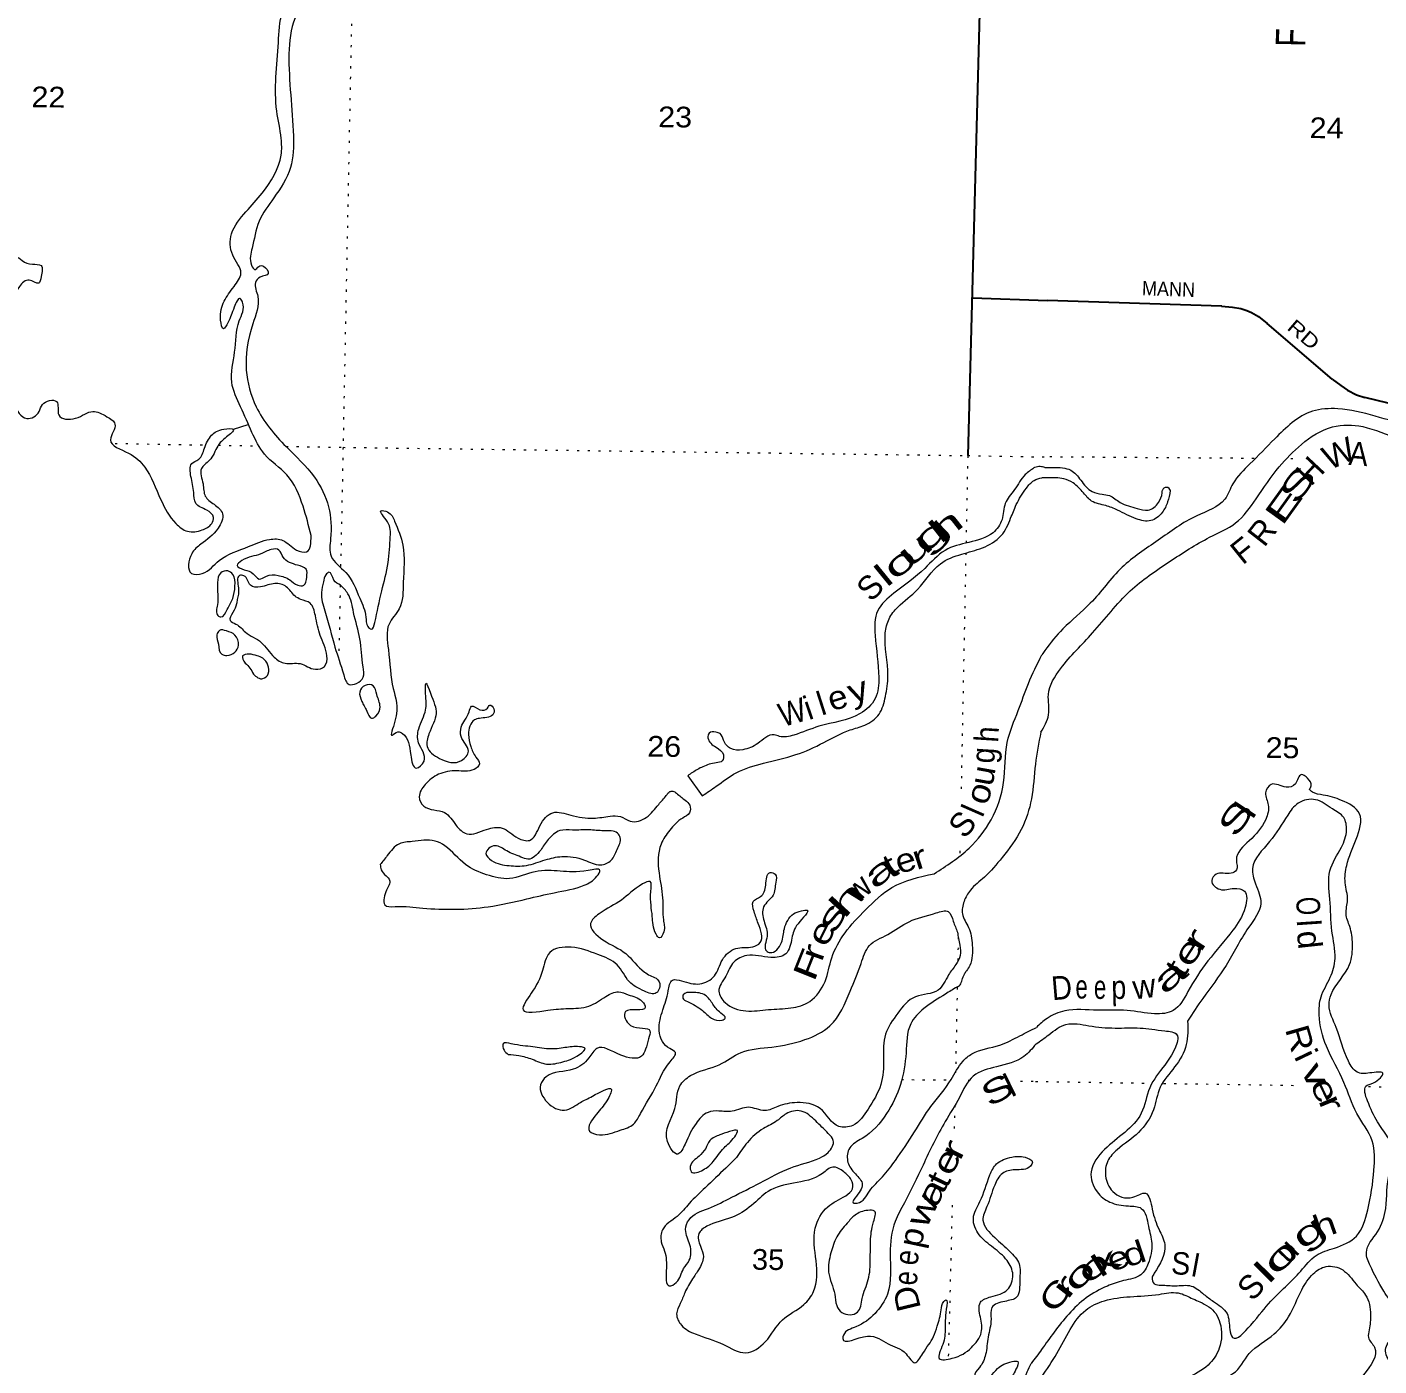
# Model space of a CAD drawing. Header units: feet. Extents: x -493433 to -244333, y 184684 to 373072.
# Drawn here: x -345872 to -334436, y 298491 to 309819 of the extents above; entities that cross this region are included whole.
import ezdxf

# ---------------------------------------------------------------- set-up
doc = ezdxf.new("R2010")
doc.units = ezdxf.units.FT
doc.header["$LTSCALE"] = 60
doc.linetypes.add('DOTTED', pattern=[1.5, 0.3, -1.2])
for name, color, linetype, lineweight in [('29', 7, 'Continuous', 25), ('30', 7, 'Continuous', 13), ('39', 7, 'Continuous', 13), ('41', 7, 'Continuous', 13), ('7', 7, 'DOTTED', 13)]:
    doc.layers.add(name, color=color, linetype=linetype, lineweight=lineweight)
doc.layers.add('42', color=7, linetype='Continuous')

msp = doc.modelspace()

# ---------------------------------------------------------------- linework, layer by layer
at = {"layer": '29'}
for p, q in [((-337874, 307526.95), (-337241.3, 307506.1)), ((-334830.99, 306839.89), (-335381.28, 307311.6)), ((-334002.61, 306549.29), (-334555.41, 306684.68))]:
    msp.add_line(p, q, dxfattribs=at)
for points in [[(-337767, 311688.95), (-337805.47, 310260.51), (-337915, 306192.95)], [(-335765.6, 307457.7), (-335768.91, 307457.49), (-337241.3, 307506.1)], [(-335768.91, 307457.49), (-335675.91, 307447.43), (-335605.54, 307436.76), (-335554.36, 307421.82), (-335515.97, 307404.75), (-335456.26, 307368.48), (-335381.28, 307311.6)], [(-334830.99, 306839.89), (-334759.97, 306784.95), (-334702.39, 306746.54), (-334627.75, 306708.14), (-334555.41, 306684.68)]]:
    msp.add_lwpolyline(points, dxfattribs=at)
at = {"layer": '39'}
for p, q in [((-344125, 306417.95), (-344000, 306454.95)), ((-340283, 303483.95), (-340160, 303314.95))]:
    msp.add_line(p, q, dxfattribs=at)
msp.add_arc((-336235.62, 305889.38), 35.17, 11.54134, 160.42619, dxfattribs=at)
for points in [[(-343469, 305515.95), (-343537, 305763.95), (-343675, 306029.95), (-343862, 306203.95), (-343969, 306388.95), (-344065, 306604.95), (-344140, 306813.95), (-344116, 307068.95), (-344077, 307332.95), (-344048, 307489.95), (-344068, 307520.95), (-344119, 307448.95), (-344174, 307315.95), (-344211, 307265.95), (-344234, 307338.95), (-344204, 307499.95), (-344121, 307622.95), (-344063, 307736.95), (-344132, 307887.95), (-344142, 308069.95), (-344020, 308255.95), (-343883, 308413.95), (-343722, 308735.95), (-343722, 308876.95), (-343759, 309107.95), (-343746, 309687.95), (-343710, 309942.95), (-343558, 310175.95), (-343360, 310356.95), (-343116, 310466.95), (-342857, 310538.95), (-342674, 310611.95), (-342478, 310806.95), (-342273, 310984.95), (-341944, 311162.95), (-341695, 311220.95), (-341501, 311205.95), (-341385, 311129.95), (-341248, 310957.95), (-341123, 310800.95), (-340982, 310758.95), (-340862, 310833.95), (-340791, 310974.95), (-340708, 311204.95), (-340729, 311388.95), (-340729, 311546.95), (-340738, 311608.95), (-340750, 311685.95)], [(-340657, 311684.95), (-340647, 311532.95), (-340641, 311357.95), (-340648, 311092.95), (-340764, 310859.95), (-340905, 310721.95), (-341058, 310666.95), (-341146, 310718.95), (-341327, 310926.95), (-341496, 311108.95), (-341643, 311148.95), (-341884, 311086.95), (-342171, 310950.95), (-342353, 310791.95), (-342586, 310569.95), (-342860, 310429.95), (-343232, 310237.95), (-343495, 310061.95), (-343604, 309896.95), (-343656, 309591.95), (-343619, 308897.95), (-343644, 308629.95), (-343785, 308372.95), (-343908, 308175.95), (-343968, 307947.95), (-343972, 307802.95), (-343944, 307765.95), (-343911, 307793.95), (-343871, 307794.95), (-343831, 307733.95), (-343900, 307702.95), (-343939, 307656.95), (-343920, 307540.95), (-343962, 307306.95), (-344017, 306915.95), (-343934, 306606.95), (-343680, 306268.95), (-343441, 306010.95), (-343321, 305758.95), (-343304, 305489.95), (-343300, 305341.95), (-343176, 305204.95), (-343058, 304986.95), (-343005, 304826.95), (-342988, 304745.95), (-342962, 304724.95), (-342929, 304781.95)], [(-331270.46, 311513.31), (-331213.4, 311380.18), (-331028.77, 311088.31), (-330933.98, 310850.44), (-330932.37, 310707.02), (-330859.24, 310618.96), (-330838.02, 310442.91), (-330944.36, 310117.52), (-330998.8, 309880.12), (-330920.27, 309412.73), (-330896.06, 309304.86), (-330872.84, 308862.19), (-331003, 308559.41), (-331217.63, 308270.16), (-331364.63, 308044.4), (-331417.78, 307746.29), (-331434.29, 307496.44), (-331446.09, 307282.37), (-331447.53, 307078.42), (-331662.74, 306754.85), (-331937.24, 306502.95), (-332240.23, 306354.52), (-332567.15, 306341.79), (-332840.22, 306412.99), (-333091.48, 306461.62), (-333357.84, 306451.92), (-333673.59, 306384.49), (-333899.39, 306388.25), (-334162.68, 306441.12), (-334469.78, 306527.02), (-334785.35, 306588.83), (-334999.47, 306568.17), (-335318.02, 306335.18), (-335527.32, 306122.58), (-335671.31, 305955.34), (-335740.07, 305825.22), (-335978.41, 305683.79), (-336304.58, 305477.18), (-336608.94, 305247.99), (-336878.28, 304943.49), (-337109.82, 304727.22), (-337262.16, 304543.97), (-337286.69, 304508.86)], [(-337296.47, 303853.15), (-337231.03, 304000.19), (-337232.15, 304171.87), (-337129.64, 304390.29), (-336858.32, 304692.73), (-336539.71, 305048.92), (-336210.88, 305293.85), (-335868.55, 305502.21), (-335648.69, 305623.76), (-335475.85, 305826.87), (-335279.68, 306098.25), (-335092.96, 306286.99), (-334828.27, 306436.06), (-334574.14, 306437.88), (-334269.33, 306335.86), (-333959.81, 306274.15), (-333705.54, 306284.04), (-333143.86, 306345.36), (-332866.77, 306274.09), (-332622.2, 306187.21), (-332319.61, 306192.26), (-332097.06, 306234.99), (-332085.75, 306188.36), (-332170.59, 306060.52), (-332220.93, 305946.25), (-332262.45, 305876.25), (-332380.03, 305839.85), (-332425.68, 305763.86), (-332523.96, 305676.64), (-332608.57, 305562.94), (-332595.14, 305522.33), (-332503.11, 305478.38), (-332429, 305568.02), (-332357.54, 305619.34), (-332325.87, 305703.63), (-332235.52, 305799.06), (-332133.21, 305886.22), (-332095.79, 305952.24), (-332111.72, 305964.62), (-332076.35, 306028.66), (-332034.52, 306116.82), (-331936.21, 306206.06), (-331799.15, 306320.9), (-331557.12, 306561.23), (-331325.23, 306916.84), (-331235.91, 307309.16), (-331257.4, 307588.22), (-331261.48, 307810.13), (-331199.58, 308025.49), (-330981.91, 308256.13), (-330814.2, 308513.85), (-330669.31, 308852.74), (-330689.54, 309087.34), (-330730.95, 309408.33), (-330751.23, 309613.45), (-330797.94, 309832.34), (-330805.47, 309902.98), (-330788.17, 309933.15), (-330724.16, 310020.95), (-330605.79, 310222.94), (-330545.41, 310335.03), (-330466.37, 310238.79), (-330407.74, 310009.61), (-330273.44, 309603.46), (-330063.83, 309119.31), (-329846.74, 308719.86), (-329769.82, 308617.6), (-329764.28, 308229.76), (-329822.17, 307669.29), (-329922.6, 307335.72), (-329992.14, 307040.01), (-329998.46, 306666.5), (-330018.45, 306200.32), (-330090.07, 305781.45), (-330307.81, 305189.31), (-330506.41, 304893.74), (-330727.02, 304727.77), (-331097.34, 304653.17), (-331560.87, 304671), (-331883.99, 304644.08), (-332206.26, 304429.33), (-332430.09, 304073.58), (-332542.82, 303728.1), (-332556.11, 303538.49), (-332594.14, 303316.97), (-332573.91, 303082.37), (-332527.54, 302843.29), (-332429.98, 302649.8), (-332356.72, 302450.67), (-332367.86, 302388.25), (-332453.25, 302347.26), (-332602.2, 302244.73), (-332707.96, 302072.81), (-332803.23, 301686.65), (-332795.06, 301454.27), (-332761.78, 301275.99), (-332755.49, 301051.72)], [(-347131, 307907.95), (-347296, 307824.95), (-347510, 307683.95), (-347711, 307574.95), (-347890, 307475.95), (-347974, 307385.95), (-347935, 307243.95), (-347797, 307179.95), (-347693, 307202.95), (-347658, 307278.95), (-347620, 307284.95), (-347573, 307303.95), (-347543, 307281.95), (-347503, 307260.95), (-347520, 307206.95), (-347472, 307138.95), (-347402, 307105.95), (-347247, 306907.95), (-347111, 306780.95), (-347007, 306714.95), (-346911, 306630.95), (-346769, 306630.95), (-346657, 306744.95), (-346367, 307032.95), (-346234, 307172.95), (-346212, 307279.95), (-346102, 307506.95), (-346011, 307665.95), (-345984, 307749.95), (-345997, 307824.95), (-345968, 307872.95), (-345914, 307843.95), (-345826, 307812.95), (-345753, 307799.95), (-345752, 307706.95), (-345773, 307650.95), (-345854, 307677.95), (-345935, 307623.95), (-346016, 307471.95), (-346072, 307310.95), (-346109, 307130.95), (-346216, 306992.95), (-346318, 306862.95), (-346356, 306777.95), (-346314, 306712.95), (-346270, 306709.95), (-346232, 306648.95), (-346109, 306657.95), (-345994, 306617.95), (-345874, 306506.95), (-345769, 306564.95), (-345742, 306624.95), (-345622, 306649.95), (-345603, 306536.95), (-345462, 306508.95), (-345316, 306566.95), (-345196, 306521.95), (-345128, 306459.95), (-345166, 306326.95), (-345014, 306213.95), (-344876, 306094.95), (-344740, 305819.95), (-344613, 305618.95), (-344515, 305552.95), (-344390, 305563.95), (-344310, 305618.95), (-344295, 305669.95), (-344351, 305730.95), (-344443, 305788.95), (-344462, 305881.95), (-344485, 306015.95), (-344479, 306124.95), (-344420, 306161.95), (-344371, 306254.95), (-344311, 306364.95), (-344207, 306416.95), (-344126, 306413.95), (-344184, 306351.95), (-344259, 306273.95), (-344330, 306150.95), (-344397, 306082.95), (-344383, 305953.95), (-344364, 305849.95), (-344290, 305780.95), (-344218, 305700.95), (-344256, 305577.95), (-344401, 305443.95), (-344479, 305361.95), (-344481, 305196.95), (-344390, 305195.95), (-344247, 305304.95), (-343998, 305422.95), (-343821, 305483.95), (-343708, 305475.95), (-343592, 305393.95), (-343507, 305378.95), (-343469, 305515.95)], [(-337354.63, 306088.89), (-337428, 306031.95), (-337520, 305904.95), (-337597, 305788.95), (-337625, 305651.95), (-337701, 305540.95), (-337906, 305458.95), (-338107, 305390.95), (-338278, 305238.95), (-338539, 305027.95), (-338676, 304881.95), (-338699, 304671.95), (-338667, 304315.95), (-338698, 304137.95), (-338825, 304009.95), (-339173, 303902.95), (-339386, 303828.95), (-339508, 303817.95), (-339552, 303830.95), (-339690, 303757.95), (-339818, 303704.95), (-339919, 303713.95), (-339981, 303785.95), (-340010, 303840.95), (-340045, 303852.95), (-340103, 303845.95), (-340112, 303804.95), (-340044, 303725.95), (-339982, 303663.95), (-339991, 303609.95), (-340042, 303593.95), (-340155, 303560.95), (-340243, 303511.95), (-340283, 303483.95)], [(-337262.91, 306091.98), (-337281.88, 306097), (-337302.85, 306099.8), (-337346, 306092.95), (-337354.63, 306088.89)], [(-337262.91, 306091.98), (-337189.84, 306092.87), (-337112.9, 306089.02), (-337043.65, 306069.79), (-336959.01, 305985.15), (-336862.83, 305888.97), (-336778.2, 305865.89), (-336716.64, 305854.35), (-336624.31, 305796.64), (-336481.97, 305746.63), (-336389.63, 305731.24), (-336301.15, 305796.64), (-336270.37, 305877.43), (-336268.79, 305901.17)], [(-340160, 303314.95), (-340042, 303395.95), (-339873, 303508.95), (-339642, 303589.95), (-339368, 303662.95), (-339133, 303764.95), (-338909, 303871.95), (-338786, 303912.95), (-338665, 304005.95), (-338611, 304154.95), (-338590, 304328.95), (-338612, 304692.95), (-338580, 304811.95), (-338506, 304911.95), (-338339, 305059.95), (-338146, 305277.95), (-337966, 305358.95), (-337791, 305412.95), (-337632, 305515.95), (-337552, 305662.95), (-337504, 305777.95), (-337419, 305917.95), (-337354, 305981.95), (-337289, 306005.95), (-337274.76, 306006.76), (-337264.27, 306006.29)], [(-336201.18, 305896.41), (-336224.21, 305800.49), (-336270.37, 305712), (-336366.55, 305642.75), (-336489.66, 305658.14), (-336647.39, 305731.24), (-336747.42, 305769.71), (-336866.68, 305808.18), (-336935.93, 305877.43), (-337024.41, 305962.07), (-337101.36, 305996.69), (-337170.61, 306004.39), (-337264.27, 306006.29)], [(-342929, 304781.95), (-342871, 305047.95), (-342818, 305287.95), (-342799, 305505.95), (-342823, 305633.95), (-342877, 305726.95), (-342822, 305715.95), (-342763, 305638.95), (-342693, 305433.95), (-342689, 305119.95), (-342724, 304897.95), (-342810, 304767.95), (-342815, 304551.95), (-342775, 304223.95), (-342760, 303944.95), (-342784, 303827.95), (-342735, 303856.95), (-342697, 303842.95), (-342626, 303659.95), (-342579, 303549.95), (-342514, 303607.95), (-342560, 303763.95), (-342559, 303880.95), (-342500, 304039.95), (-342500, 304179.95), (-342497, 304266.95), (-342460, 304183.95), (-342412, 304010.95), (-342472, 303837.95), (-342488, 303732.95), (-342382, 303630.95), (-342196, 303613.95), (-342139, 303691.95), (-342200, 303815.95), (-342199, 303894.95), (-342133, 304023.95), (-342112, 304071.95), (-342042, 304042.95), (-341977, 304055.95), (-341958, 304081.95), (-341922, 304049.95), (-341933, 304000.95), (-342045, 303969.95), (-342087, 303956.95), (-342137, 303833.95), (-342118, 303732.95), (-342075, 303642.95), (-342045, 303583.95), (-342090, 303537.95), (-342238, 303525.95), (-342390, 303496.95), (-342504, 303409.95), (-342554, 303306.95), (-342516, 303227.95), (-342341, 303172.95), (-342242, 303064.95), (-342152, 302992.95), (-341984, 303030.95), (-341854, 303041.95), (-341718, 302956.95), (-341623, 302937.95), (-341533, 303061.95), (-341424, 303171.95), (-341273, 303151.95), (-341080, 303125.95), (-340940, 303141.95), (-340853, 303138.95), (-340769, 303099.95), (-340635, 303131.95), (-340529, 303241.95), (-340465, 303317.95), (-340435, 303349.95), (-340410, 303353.95), (-340378, 303335.95), (-340306, 303277.95), (-340266, 303234.95), (-340269, 303171.95), (-340326, 303126.95), (-340435, 303024.95), (-340509, 302905.95), (-340526, 302661.95), (-340496, 302450.95), (-340489, 302264.95), (-340486, 302163.95), (-340523, 302111.95), (-340551, 302144.95), (-340583, 302294.95), (-340595, 302504.95), (-340602, 302589.95), (-340665, 302568.95), (-340844, 302432.95), (-341033, 302315.95), (-341105, 302235.95), (-341000, 302095.95), (-340807, 301979.95), (-340650, 301823.95), (-340551, 301770.95)], [(-343652, 305287.95), (-343583, 305264.95), (-343511, 305232.95), (-343506, 305164.95), (-343531, 305095.95), (-343582, 305096.95), (-343650, 305141.95), (-343748, 305179.95), (-343847, 305172.95), (-343908, 305148.95), (-343960, 305193.95), (-344036, 305227.95), (-344094, 305262.95), (-344056, 305304.95), (-343895, 305360.95), (-343806, 305398.95), (-343741, 305393.95), (-343706, 305332.95), (-343652, 305287.95)], [(-344259, 305017.95), (-344260, 305118.95), (-344233, 305201.95), (-344174, 305216.95), (-344132, 305187.95), (-344113, 305088.95), (-344132, 304983.95), (-344178, 304891.95), (-344233, 304827.95), (-344257, 304839.95), (-344262, 304930.95), (-344259, 305017.95)], [(-343220, 305096.95), (-343158, 305024.95), (-343110, 304866.95), (-343056, 304641.95), (-343029, 304406.95), (-343028, 304317.95), (-343085, 304265.95), (-343148, 304256.95), (-343193, 304337.95), (-343267, 304572.95), (-343352, 304879.95), (-343382, 305033.95), (-343365, 305124.95), (-343344, 305184.95), (-343318, 305206.95), (-343276, 305139.95), (-343220, 305096.95)], [(-344094, 304975.95), (-344083, 305072.95), (-344075, 305177.95), (-344037, 305176.95), (-343983, 305095.95), (-343897, 305081.95), (-343775, 305110.95), (-343679, 305083.95), (-343605, 305003.95), (-343557, 304976.95), (-343478, 304943.95), (-343433, 304839.95), (-343391, 304671.95), (-343335, 304498.95), (-343356, 304408.95), (-343433, 304384.95), (-343562, 304432.95), (-343689, 304436.95), (-343781, 304486.95), (-343891, 304612.95), (-344025, 304699.95), (-344105, 304767.95), (-344153, 304797.95), (-344132, 304864.95), (-344099, 304938.95), (-344094, 304975.95)], [(-330114.98, 305024.53), (-330214.18, 304763.65), (-330463.49, 304569.89), (-330831.14, 304414.46), (-331472.09, 304435.25), (-331762.86, 304413.85), (-331931.77, 304323.77), (-332099.24, 304080.18), (-332271.15, 303812.43), (-332306.11, 303653.47), (-332325.86, 303439.73), (-332339.94, 303203.67), (-332073.06, 302647.89), (-331861.85, 302258.63), (-331791.96, 301859.62), (-331939.34, 301492.5), (-332072.99, 301222.09), (-332124.48, 300920.02), (-332177.86, 300626.06), (-332224.13, 300394.58), (-332236.09, 300164.55), (-332245.04, 299754.73), (-332341.02, 299445.33), (-332488.81, 299173.13), (-332533.96, 299127.44), (-332919.48, 298869.31), (-333190.76, 298688.04), (-333442.57, 298585.2), (-333746.11, 298523.62), (-334001.2, 298346.12), (-334412.01, 298023.79), (-334529.05, 297900.53), (-334635.83, 297668.04), (-334710.6, 297301.73), (-334665.18, 297006.12), (-334564.82, 296739.89), (-334511.1, 296458.28), (-334479.19, 296080.09), (-334430.66, 295729.9), (-334403.22, 295563.84), (-334388.19, 295498.96), (-334349.47, 295522.55), (-334250.65, 295642.07), (-334079.56, 295839.7), (-333964.36, 295994.76), (-333812.88, 296127.54), (-333616.67, 296281.79), (-333251.82, 296748.28), (-332958.05, 296947.35), (-332476.78, 297381.6), (-332241.82, 297680.61), (-332046.94, 297875.28), (-331884.73, 298046.25), (-331762.19, 298256.26), (-331510.38, 298478.25), (-331262.64, 298817.43), (-331102.07, 299129.8), (-331028.43, 299429.49), (-331019.48, 299720.15), (-330992.25, 300137.74), (-330882.35, 300553.95), (-330748.13, 300977.84), (-330661.37, 301337.89), (-330541.05, 301774.12), (-330405.33, 302167.69), (-330337.63, 302473.53), (-330272.98, 302599.68), (-330097.07, 302746.19), (-329993.94, 302881.8), (-329916.2, 303185.45), (-329783.31, 303649.75), (-329723.23, 304101.13), (-329765.61, 304457.27), (-329927.68, 304770.99), (-330022.24, 304903.83), (-330101.27, 305000.07), (-330121.13, 305018.58)], [(-329517.94, 304788.34), (-329513.08, 304628.85), (-329533.28, 304514.4), (-329586.07, 304341.18), (-329610.61, 304202.24), (-329724.36, 303438.74), (-329816.28, 303131.28), (-329866.82, 302885.74), (-329825.27, 302600.29), (-329826.98, 302380.19), (-329931.2, 302179.97), (-330144.63, 301842.23), (-330309.37, 301521.85), (-330391.62, 301190), (-330536.3, 300863.23), (-330612.37, 300658.51), (-330667.83, 300479.69), (-330738.94, 300329.41), (-330770, 300162.31), (-330755.58, 299822.79), (-330778.3, 299433.39), (-330858.26, 299117.66), (-331274.36, 298482.39), (-331544.32, 298141.55), (-331695.28, 297919.9), (-331940.46, 297612.98), (-332026.75, 297519.5), (-332128.3, 297476.76), (-332399.66, 297172.3), (-332965.06, 296652.61), (-333135.37, 296598.91), (-333248.4, 296473.56), (-333402.72, 296173.21), (-333453.05, 295820.62), (-333498.78, 295621.45), (-333600.23, 295465.62), (-333901.24, 295195.99), (-334315.3, 294681.85), (-334651.89, 294216.91), (-334886.27, 293833.07), (-335272.06, 293439.64), (-335546.22, 293088.77), (-335809.2, 292683.19), (-336138.2, 292189.85), (-336455.41, 291797.3), (-336687.26, 291562.86), (-336879.24, 291301.5), (-337071.18, 291042.16), (-337212.44, 290917.29), (-337319.7, 290775.69), (-337385.21, 290599.06), (-337420.34, 290430.01), (-337454.92, 290293.26), (-337503.71, 290193.77)], [(-344252, 304598.95), (-344265, 304675.95), (-344245, 304712.95), (-344184, 304709.95), (-344114, 304674.95), (-344083, 304588.95), (-344114, 304528.95), (-344181, 304501.95), (-344223, 304511.95), (-344252, 304598.95)], [(-344026, 304436.95), (-344048, 304497.95), (-343993, 304512.95), (-343926, 304499.95), (-343876, 304477.95), (-343834, 304420.95), (-343831, 304347.95), (-343876, 304305.95), (-343955, 304344.95), (-343986, 304395.95), (-344026, 304436.95)], [(-338199, 302655.95), (-337902, 302872.95), (-337717, 303112.95), (-337612, 303427.95), (-337580, 303766.95), (-337487, 304036.95), (-337402, 304263.95), (-337286.69, 304508.86)], [(-343040, 304113.95), (-343058, 304192.95), (-343011, 304248.95), (-342944, 304245.95), (-342913, 304170.95), (-342886, 304068.95), (-342921, 303988.95), (-342957, 303970.95), (-342997, 304031.95), (-343021, 304074.95), (-343040, 304113.95)], [(-337296.47, 303853.16), (-337342, 303581.95), (-337376, 303288.95), (-337462, 303030.95), (-337624, 302792.95), (-337774, 302626.95), (-337892, 302516.95), (-337946, 302420.95), (-337959, 302315.95), (-337908, 302201.95), (-337876, 302051.95), (-337898, 301879.95), (-337924.89, 301834.7)], [(-335025.4, 303367.63), (-335010.74, 303399.7), (-335039.92, 303462.79), (-335093.85, 303493.98), (-335143.56, 303416.05), (-335220.69, 303387.04), (-335347.33, 303411.37), (-335394.93, 303339.46), (-335372.44, 303238.11), (-335394.69, 303115.29), (-335534.89, 302933.85), (-335642.53, 302770.04), (-335641.92, 302687.23), (-335686.75, 302659.7), (-335813.94, 302651.73), (-335851.15, 302597.82), (-335783.83, 302524), (-335662.69, 302532.07), (-335574.36, 302508.38), (-335568.62, 302370.96), (-335672.74, 302176.8), (-335882.82, 301917.77), (-336052.59, 301658.06), (-336176.29, 301498.56), (-336334.06, 301470.9), (-336565.5, 301498.99), (-336817.55, 301501.18), (-337093.92, 301495.69), (-337244.24, 301431.55), (-337334.12, 301354.57)], [(-336054.77, 301409.69), (-335926.49, 301601.43), (-335730.21, 301878.87), (-335539.23, 302200.83), (-335434.94, 302405.08), (-335480.56, 302569.42), (-335506.57, 302701.13), (-335361.58, 302926.92), (-335208.56, 303150.55), (-335120.12, 303252.08), (-334972.4, 303281.92), (-334830.52, 303204.83), (-334734.98, 303130.54), (-334710.51, 303027.13), (-334753.33, 302880.42), (-334851.5, 302680.1), (-334851.5, 302441.8), (-334833.93, 302168.87), (-334807.59, 301938.2), (-334848.59, 301779.34), (-334926.03, 301613.01), (-334942.7, 301461.82), (-334880.64, 301196.23), (-334732.58, 300888.8), (-334624.05, 300628.49), (-334494.88, 300396.11), (-334478.92, 300147.44), (-334531, 299811.05), (-334627.5, 299590.51), (-334812.74, 299488.58), (-334967.06, 299426.53), (-335098.38, 299293.41), (-335350.74, 299039.12), (-335521.56, 298835.98), (-335674.54, 298733.51), (-335697.64, 298798.52), (-335721.56, 298934.23), (-335836.79, 299037.13), (-335916.44, 299097.03), (-336024.15, 299167.49), (-336159.23, 299169.74), (-336278.37, 299175.48), (-336337.02, 299186.04), (-336353.44, 299242.34), (-336336.89, 299277.72), (-336248.11, 299518.59), (-336296.4, 299644.6), (-336353.97, 299817.22), (-336412.17, 299953.5), (-336517.62, 299918.91), (-336688.2, 299968.21), (-336748.52, 300098.46), (-336730.24, 300225.39), (-336649.97, 300320.99), (-336470.02, 300467.43), (-336343.88, 300658.76), (-336286.51, 300848.79), (-336164.6, 301020.9), (-336066.22, 301209.95), (-336054.77, 301409.69)], [(-332755.49, 301051.72), (-332749.07, 300835.52), (-332745.14, 300591.09), (-332713.02, 300463.32), (-332582.69, 300418.74), (-332506.01, 300421.5), (-332559.42, 300482.98), (-332622.43, 300572.89), (-332634.42, 300698.3), (-332626.6, 300922.34), (-332615.15, 301122.08), (-332678.33, 301321.05), (-332701.91, 301476.95), (-332704.61, 301674.91), (-332676.05, 301813.78), (-332633.2, 301962.51), (-332604.83, 302089.27), (-332526.27, 302203.07), (-332399.77, 302289.82), (-332289.81, 302352.61), (-332250.48, 302412.54), (-332186.82, 302360.99), (-332116.87, 302204.32), (-332063.97, 301993.4), (-332082.83, 301713), (-332180.25, 301437.95), (-332282.77, 301219.53), (-332355.48, 300974.36), (-332394.98, 300785.18), (-332426.56, 300587.79), (-332470.6, 300368.4), (-332437.01, 300089.14), (-332436.23, 299778.12), (-332537.24, 299529.38), (-332738.23, 299330.78), (-333020.56, 299093.15), (-333291.57, 298928.03), (-333618.42, 298800.19), (-333969.83, 298650.55), (-334221.4, 298561.84), (-334340.83, 298535.56), (-334376.27, 298586.64), (-334350.2, 298697.28), (-334313.26, 298735.04), (-334284.9, 298861.8), (-334205.86, 298884.71), (-334093.47, 298971.7), (-333987.5, 299155.73), (-333798.67, 299350.49), (-333565.38, 299550.57), (-333252.72, 299793.76), (-333050.18, 299964.06), (-332890.6, 300098.73), (-332740.18, 300288.08), (-332690.05, 300390.24), (-332746.16, 300411.37), (-332818.02, 300335.82), (-332917.36, 300186.02), (-333187.42, 299958.27), (-333549.29, 299667.44), (-333933.34, 299376.97), (-334141.44, 299115.88), (-334288.38, 299013.32), (-334395.41, 299124.16), (-334510.74, 299340.16), (-334543.13, 299451.77), (-334449.43, 299625.91), (-334379.52, 299824.68), (-334348.22, 300125.07), (-334308.78, 300191.05), (-334201.35, 300223.59), (-334252.54, 300297.15), (-334363.22, 300430.27), (-334447.79, 300556.89), (-334533.53, 300734.02), (-334547.58, 300857.44), (-334482.55, 300886.65), (-334404.53, 300968.15), (-334513.4, 300969.97), (-334622.17, 300977.84), (-334695.23, 301069.94), (-334797.3, 301354.38), (-334858.6, 301545.24), (-334840.97, 301633.8), (-334685.43, 301887.69), (-334660.31, 302060.95), (-334684.02, 302208.78), (-334714.47, 302316.32), (-334702.41, 302433.25), (-334722.13, 302578.99), (-334709.55, 302726.2), (-334629.15, 302949.03), (-334601.33, 303162.64), (-334752.68, 303276.24), (-334907.2, 303321.23), (-334999.53, 303347), (-335025.4, 303367.63)], [(-342884, 302732.95), (-342825, 302808.95), (-342722, 302908.95), (-342613, 302927.95), (-342421, 302931.95), (-342339, 302891.95), (-342163, 302733.95), (-341984, 302646.95), (-341791, 302614.95), (-341574, 302672.95), (-341362, 302677.95), (-341126, 302682.95), (-341027, 302683.95), (-341052, 302633.95), (-341158, 302557.95), (-341413, 302494.95), (-341644, 302442.95), (-341972, 302375.95), (-342245, 302354.95), (-342525, 302364.95), (-342759, 302377.95), (-342846, 302392.95), (-342851, 302450.95), (-342830, 302517.95), (-342805, 302600.95), (-342835, 302636.95), (-342875, 302689.95), (-342884, 302732.95)], [(-341527, 302853.95), (-341464, 302943.95), (-341364, 303019.95), (-341259, 303024.95), (-341119, 303026.95), (-340992, 303018.95), (-340877, 302997.95), (-340854, 302960.95), (-340879, 302861.95), (-340931, 302769.95), (-341022, 302730.95), (-341157, 302770.95), (-341348, 302800.95), (-341488, 302772.95), (-341648, 302725.95), (-341794, 302723.95), (-341943, 302767.95), (-341990, 302826.95), (-341965, 302870.95), (-341913, 302892.95), (-341814, 302848.95), (-341694, 302796.95), (-341635, 302778.95), (-341527, 302853.95)], [(-340551, 301770.95), (-340524, 301739.95), (-340549, 301646.95), (-340650, 301662.95), (-340778, 301742.95), (-340879, 301883.95), (-341044, 301972.95), (-341269, 302033.95), (-341451, 301987.95), (-341512, 301836.95), (-341607, 301643.95), (-341676, 301504.95), (-341468, 301500.95), (-341294, 301514.95), (-341120, 301534.95), (-340975, 301617.95), (-340868, 301656.95), (-340787, 301631.95), (-340669, 301575.95), (-340643, 301524.95), (-340809, 301488.95), (-340766, 301372.95), (-340603, 301325.95), (-340616, 301257.95), (-340675, 301110.95), (-340850, 301120.95), (-341052, 301177.95), (-341119, 301097.95), (-341252, 301000.95), (-341481, 300936.95), (-341528, 300868.95), (-341471, 300721.95), (-341325, 300655.95), (-341191, 300720.95), (-341089, 300773.95), (-340929, 300830.95), (-340968, 300733.95), (-341055, 300621.95), (-341115, 300478.95), (-341029, 300447.95), (-340854, 300485.95), (-340741, 300537.95), (-340683, 300625.95), (-340549, 300860.95), (-340433, 301063.95), (-340388, 301143.95), (-340434, 301176.95), (-340498, 301235.95), (-340525, 301329.95), (-340494, 301502.95), (-340448, 301663.95), (-340412, 301754.95), (-340336, 301749.95), (-340180, 301723.95), (-340058, 301790.95), (-339990, 301927.95), (-339876, 302022.95), (-339734, 302037.95), (-339671, 302072.95), (-339687, 302234.95), (-339722, 302336.95), (-339729, 302419.95), (-339668, 302461.95), (-339623, 302559.95), (-339585, 302664.95), (-339543, 302651.95), (-339539, 302582.95), (-339561, 302473.95), (-339641, 302375.95), (-339638, 302254.95), (-339612, 302126.95), (-339617, 302001.95), (-339587, 301987.95), (-339491, 302072.95), (-339466, 302189.95), (-339389, 302314.95), (-339320, 302341.95), (-339274, 302347.95), (-339350, 302232.95), (-339402, 302110.95), (-339454, 301977.95), (-339580, 301946.95), (-339784, 301963.95), (-339893, 301907.95), (-339961, 301789.95), (-340020, 301660.95), (-339966, 301564.95), (-339791, 301494.95), (-339601, 301505.95), (-339411, 301519.95), (-339251, 301574.95), (-339122, 301744.95), (-339065, 301942.95), (-338953, 302155.95), (-338779, 302349.95), (-338556, 302538.95), (-338199, 302655.95)], [(-338002, 302161.95), (-338037, 302253.95), (-338080, 302334.95), (-338181, 302323.95), (-338411, 302249.95), (-338592, 302140.95), (-338746, 302047.95), (-338817, 301896.95), (-338909, 301661.95), (-339080, 301368.95), (-339292, 301251.95), (-339571, 301188.95), (-339832, 301142.95), (-340017, 301039.95), (-340259, 300947.95), (-340349, 300859.95), (-340392, 300668.95), (-340454, 300388.95), (-340366, 300283.95), (-340306, 300368.95), (-340213, 300542.95), (-340111, 300636.95), (-340020, 300647.95), (-339907, 300646.95), (-339769, 300679.95), (-339632, 300651.95), (-339521, 300686.95), (-339359, 300718.95), (-339164, 300669.95), (-339004, 300516.95), (-338887, 300526.95), (-338758, 300664.95), (-338650, 300871.95), (-338627, 301089.95), (-338610, 301297.95), (-338507, 301474.95), (-338356, 301614.95), (-338165, 301670.95), (-338077, 301798.95), (-338015, 301887.95), (-337978, 301963.95), (-337983, 302050.95), (-338002, 302161.95)], [(-338007.15, 301696.26), (-337980, 301715.95), (-337962, 301757.95), (-337943, 301805.95), (-337924.89, 301834.7)], [(-338007.15, 301696.26), (-338103, 301637.95), (-338285, 301514.95), (-338397, 301384.95), (-338437, 301140.95), (-338484, 300871.95), (-338601, 300626.95), (-338809, 300414.95), (-338913, 300335.95), (-338931, 300226.95), (-338876, 300128.95), (-338808, 300038.95), (-338856, 299928.95), (-338885, 299871.95), (-338851, 299869.95), (-338746, 299969.95), (-338636, 300091.95), (-338527, 300229.95), (-338366, 300470.95), (-338226, 300686.95), (-338054, 300915.95), (-337957, 301067.95), (-337879, 301131.95), (-337644, 301205.95), (-337473, 301284.95), (-337334.07, 301354.59)], [(-340285, 301574.95), (-340325, 301603.95), (-340321, 301629.95), (-340248, 301651.95), (-340133, 301625.95), (-340071, 301552.95), (-340004, 301476.95), (-339966, 301433.95), (-339992, 301417.95), (-340081, 301432.95), (-340159, 301498.95), (-340285, 301574.95)], [(-337336.45, 301215.56), (-337228.42, 301293.96), (-337083.78, 301380.41), (-336890.37, 301369.1), (-336668.98, 301350.21), (-336457.11, 301349.76), (-336247.77, 301326.07), (-336145.46, 301294.07), (-336161.49, 301181.24), (-336248.63, 301037.29), (-336374.89, 300845.52), (-336447.13, 300628.62), (-336586.99, 300467.37), (-336756.82, 300322.77), (-336870.95, 300132.82), (-336821.37, 299964.37), (-336711.92, 299877.72), (-336555.18, 299844.82), (-336446.61, 299824.83), (-336386.64, 299674.38), (-336358.86, 299528.51), (-336388.63, 299357.3), (-336449.63, 299263.46), (-336597.42, 299213.02), (-336734.03, 299167.21), (-336913.19, 299067.21), (-337060.7, 298930.32), (-337184.3, 298776.88), (-337289.62, 298631.21), (-337377.57, 298513.33)], [(-341802, 301126.95), (-341837, 301162.95), (-341845, 301217.95), (-341776, 301216.95), (-341593, 301190.95), (-341437, 301172.95), (-341306, 301186.95), (-341181, 301189.95), (-341153, 301180.95), (-341200, 301126.95), (-341340, 301063.95), (-341477, 301045.95), (-341598, 301085.95), (-341713, 301116.95), (-341802, 301126.95)], [(-337336.45, 301215.56), (-337441, 301109.95), (-337671, 301021.95), (-337868, 300943.95), (-337985, 300762.95), (-338105, 300559.95), (-338293, 300190.95), (-338451, 299870.95), (-338529, 299713.95), (-338571, 299443.95), (-338594, 299099.95), (-338699, 298935.95), (-338860, 298822.95), (-338966, 298752.95), (-338972, 298722.95), (-338764, 298742.95), (-338589, 298679.95), (-338436, 298592.95), (-338361, 298518.95), (-338295, 298596.95), (-338204, 298739.95), (-338173, 298827.95), (-338139, 298965.95), (-338118, 299035.95), (-338101, 299049.95), (-338096, 298970.95), (-338106, 298806.95), (-338126, 298671.95), (-338156, 298554.95), (-338047, 298555.95), (-337884, 298646.95), (-337800, 298774.95), (-337808, 298904.95), (-337807, 299029.95), (-337719, 299075.95), (-337579, 299136.95), (-337533, 299261.95), (-337582, 299382.95), (-337698, 299491.95), (-337818, 299600.95), (-337867, 299738.95), (-337812, 299881.95), (-337727, 300106.95), (-337671, 300200.95), (-337543, 300257.95), (-337430, 300256.95), (-337368, 300213.95), (-337384, 300181.95), (-337516, 300150.95), (-337621, 300119.95), (-337687, 300019.95), (-337752, 299839.95), (-337786, 299723.95), (-337687, 299578.95), (-337559, 299459.95), (-337480, 299355.95), (-337475, 299219.95), (-337501, 299072.95), (-337601, 299037.95), (-337710, 298984.95), (-337718, 298887.95), (-337742, 298735.95), (-337764, 298586.95), (-337816, 298477.95), (-337855, 298405.95), (-337803, 298370.95), (-337662, 298469.95), (-337540, 298527.95), (-337492, 298528.95), (-337507, 298462.95), (-337577, 298369.95), (-337683, 298282.95), (-337641, 298259.95), (-337554, 298266.95), (-337483, 298277.95), (-337446, 298354.95), (-337412, 298440.95), (-337377.57, 298513.33)], [(-339870, 300255.95), (-339779, 300381.95), (-339642, 300499.95), (-339526, 300566.95), (-339451, 300624.95), (-339325, 300647.95), (-339201, 300563.95), (-339094, 300458.95), (-339052, 300399.95), (-339096, 300296.95), (-339169, 300249.95), (-339412, 300167.95), (-339670, 300040.95), (-339910, 299918.95), (-340109, 299823.95), (-340272, 299728.95), (-340301, 299644.95), (-340265, 299514.95), (-340270, 299385.95), (-340318, 299314.95), (-340380, 299196.95), (-340439, 299168.95), (-340465, 299296.95), (-340479, 299462.95), (-340507, 299541.95), (-340497, 299642.95), (-340373, 299756.95), (-340270, 299866.95), (-340135, 299998.95), (-339962, 300165.95), (-339870, 300255.95)], [(-340131, 300329.95), (-340096, 300397.95), (-340013, 300445.95), (-339929, 300474.95), (-339863, 300482.95), (-339886, 300429.95), (-339976, 300335.95), (-340068, 300219.95), (-340154, 300149.95), (-340253, 300134.95), (-340262, 300179.95), (-340187, 300265.95), (-340131, 300329.95)], [(-340191, 299305.95), (-340151, 299413.95), (-340176, 299503.95), (-340189, 299610.95), (-340123, 299672.95), (-339914, 299746.95), (-339743, 299849.95), (-339603, 299967.95), (-339390, 300037.95), (-339144, 300119.95), (-339055, 300173.95), (-338964, 300133.95), (-338901, 300066.95), (-338889, 299989.95), (-338947, 299931.95), (-339099, 299837.95), (-339205, 299657.95), (-339198, 299380.95), (-339219, 299121.95), (-339302, 299009.95), (-339481, 298880.95), (-339627, 298695.95), (-339793, 298602.95), (-339982, 298673.95), (-340220, 298761.95), (-340336, 298835.95), (-340377, 298931.95), (-340346, 299019.95), (-340308, 299110.95), (-340242, 299228.95), (-340191, 299305.95)], [(-338935, 299698.95), (-338868, 299766.95), (-338760, 299807.95), (-338704, 299800.95), (-338711, 299711.95), (-338737, 299546.95), (-338739, 299396.95), (-338756, 299221.95), (-338808, 299062.95), (-338848, 298945.95), (-338979, 298942.95), (-339023, 299001.95), (-339040, 299097.95), (-339092, 299285.95), (-339072, 299447.95), (-339022, 299582.95), (-338935, 299698.95)], [(-335708.62, 298405.54), (-335671.15, 298426.37), (-335533.69, 298595.85), (-335323.16, 298761.98), (-335201.71, 298907.38), (-335088.95, 299135.73), (-334991.87, 299271.44), (-334883.95, 299332.25), (-334743.27, 299303.64), (-334630.33, 299184.63), (-334549.25, 299090.37), (-334507.66, 298926.1), (-334519.93, 298797.05), (-334525.05, 298732.51), (-334474, 298650.88), (-334566.71, 298416.14), (-334719.72, 298192.5), (-334868.06, 297888.01), (-334992.55, 297443.77), (-334942.55, 297061.24), (-334898.4, 296810.08), (-334962.37, 296605.15), (-335113.61, 296367.35), (-335402.43, 296222.72), (-335599.97, 296108.88), (-335763.21, 295877.34), (-335779.37, 295756.44), (-335867.06, 295699.33), (-336051.58, 295758.96), (-336213.69, 295713.2), (-336372.66, 295614.87), (-336525.16, 295516.71)], [(-337292.28, 298396.96), (-337161.13, 298596.75), (-337048.78, 298800.87), (-336916.95, 298964.27), (-336758.32, 299042.41), (-336541.95, 299077.17), (-336295.57, 299097.29), (-336134.05, 299108.74), (-336009.52, 299058.69), (-335952.16, 299033.59), (-335816.35, 298933.79), (-335781.36, 298856.47), (-335787, 298642.49), (-335882.2, 298498.67), (-336248.48, 298304.85), (-336460.51, 298140.93), (-336686.97, 297931.76), (-336827.5, 297773.59)]]:
    msp.add_spline(points, degree=3, dxfattribs=at)
at = {"layer": '7'}
for p, q in [((-345126.76, 306295.86), (-344356.31, 306282.7)), ((-344252.38, 306280.93), (-343907.53, 306275.05)), ((-335493.13, 306168.6), (-337261.34, 306181.82)), ((-335165.19, 306166.15), (-335215.54, 306166.53)), ((-337931.2, 305370.51), (-337971.18, 303339.79)), ((-343222.54, 305098.21), (-343235.26, 304468.36)), ((-337980.84, 302848.92), (-337981.77, 302801.94)), ((-337995.21, 302118.9), (-337999.25, 301913.9)), ((-338003.58, 301693.92), (-338017.8, 300971.66)), ((-338476.38, 300914.05), (-338057.53, 300911.21)), ((-337911.91, 300909.09), (-337860.52, 300908.2)), ((-337468.29, 300901.39), (-337341.28, 300899.19)), ((-337341.28, 300899.19), (-336366.08, 300884.03)), ((-336257.81, 300882.35), (-335146.51, 300865.08)), ((-334526.1, 300855.45), (-332760.14, 300828.01)), ((-338024.48, 300698.1), (-338030.2, 300476.04)), ((-338046.26, 299852.37), (-338079.94, 298544.43))]:
    msp.add_line(p, q, dxfattribs=at)
for points in [[(-343118.95, 310296.39), (-343199, 306262.95), (-343219.48, 305249.21)], [(-337817.4, 309817.18), (-337915, 306192.95), (-337929.6, 305451.09)], [(-343681.89, 306271.2), (-343199, 306262.95), (-337915, 306192.95), (-337261.34, 306181.82)]]:
    msp.add_lwpolyline(points, dxfattribs=at)

# ---------------------------------------------------------------- texts
at = {"layer": '30'}
for s, rotation, width, p in [('MANN', 358.109, 0.95, (-336442.49, 307549.77)), ('RD', 319.397, 1.25, (-335222.55, 307265.8))]:
    msp.add_text(s, height=120, rotation=rotation, dxfattribs=dict(at, width=width)).set_placement(p)
at = {"layer": '41'}
for s, height, rotation, width, p in [('W', 200, 24.426, 1.05, (-334856.49, 306066.72)), ('A', 200, 355.717, 0.9, (-334697.01, 306115.16)), ('S', 200, 52.72, 1.75, (-335140.73, 305764.2)), ('E', 200, 54.239, 1.8, (-335257.3, 305586.35)), ('h', 200, 38.139, 1.85, (-338147.22, 305438.48)), ('g', 200, 43.528, 2.1, (-338275.99, 305347.17)), ('u', 200, 39.588, 1.95, (-338412.6, 305234.13)), ('o', 200, 38.952, 1.8, (-338533.47, 305128.07)), ('l', 200, 39.244, 1.6, (-338601.15, 305072.3)), ('e', 200, 17.076, 1.1, (-339066.5, 304027.87)), ('y', 200, 18.809, 1.25, (-338892.96, 304090.78)), ('W', 200, 15.993, 0.9, (-339480.35, 303895.11)), ('h', 200, 86.368, 0.9, (-337658.65, 303762.55)), ('g', 200, 86.437, 0.9, (-337689.93, 303585.67)), ('u', 200, 79.828, 1.1, (-337705.82, 303389.39)), ('o', 200, 71.966, 1.15, (-337753.15, 303225.64)), ('l', 200, 56.682, 1.35, (-335507.17, 303107.43)), ('S', 200, 55.105, 1.65, (-335650.84, 302948.21)), ('e', 200, 17.362, 1.15, (-338495.14, 302650.74)), ('r', 200, 17.875, 1.3, (-338348.71, 302685.67)), ('a', 200, 37.546, 1.85, (-338704.52, 302516.43)), ('t', 200, 27.556, 1.3, (-338570.81, 302612.3)), ('h', 200, 47.555, 2, (-338963.83, 302263.34)), ('s', 200, 60.234, 1.75, (-339039.16, 302141.4)), ('O', 200, 273.19, 0.75, (-335138.38, 302454.89)), ('e', 200, 63.7, 1.35, (-339110.81, 302023.83)), ('r', 200, 56.714, 1.75, (-335947.51, 301979.97)), ('d', 200, 276.156, 1.05, (-335132.29, 302164.49)), ('F', 200, 68.295, 1.55, (-339214.96, 301732.41)), ('r', 200, 70.508, 1.35, (-339149.51, 301903.19)), ('e', 200, 57.241, 1.55, (-336032.76, 301848.6)), ('t', 200, 59.102, 1.45, (-336092.58, 301756.21)), ('D', 200, 4.748, 0.9, (-337198.75, 301585.14)), ('a', 200, 39.246, 1.9, (-336254.1, 301624.56)), ('e', 200, 0.337, 0.7, (-337002.99, 301599.66)), ('e', 200, 359.768, 0.7, (-336847.81, 301596.96)), ('p', 200, 1.43, 0.85, (-336698.4, 301594.69)), ('R', 200, 286.028, 1.15, (-335232.17, 301340.86)), ('i', 200, 295.649, 1.15, (-335158.72, 301109.79)), ('v', 200, 295.699, 1.45, (-335102.31, 300996.84)), ('S', 200, 29.447, 1.5, (-337731.63, 300675.99)), ('l', 200, 25.885, 1.1, (-337545.92, 300761.41)), ('e', 200, 295.467, 1.35, (-335024.74, 300874.5)), ('r', 200, 292.692, 1.4, (-334951.53, 300736.56)), ('e', 200, 63.561, 1.4, (-338054.32, 300086.38)), ('r', 200, 63.385, 1.55, (-337981.88, 300217.76)), ('t', 200, 63.715, 1.3, (-338094.14, 299983.08)), ('w', 200, 64.878, 1.4, (-338265.16, 299645.01)), ('a', 200, 63.727, 1.45, (-338181.64, 299820.46)), ('g', 200, 35.907, 1.8, (-335083.64, 299467.26)), ('h', 200, 19.555, 1.25, (-334949.07, 299559.13)), ('p', 200, 77.976, 1.1, (-338310, 299481)), ('d', 190, 18.486, 1.35, (-336568.39, 299322.64)), ('o', 200, 45.214, 2.05, (-335306.29, 299242.16)), ('e', 200, 83.126, 0.85, (-338341.21, 299335.81)), ('o', 190, 41.449, 1.9, (-336894.52, 299171.48)), ('k', 190, 31.85, 1.75, (-336795.42, 299232.44)), ('e', 190, 23.195, 1.3, (-336692.37, 299280.95)), ('S', 190, 355.98, 0.95, (-336198.61, 299269.95)), ('l', 200, 45.222, 1.85, (-335372.32, 299175.62)), ('e', 200, 86.335, 0.8, (-338345.66, 299169.36)), ('o', 190, 47.924, 1.9, (-336994.7, 299100.8)), ('D', 200, 103.512, 1.1, (-338309.87, 298980.97)), ('C', 190, 54.099, 1.5, (-337177.43, 298924.06)), ('r', 190, 51.957, 1.95, (-337073.02, 299042.63))]:
    msp.add_text(s, height=height, rotation=rotation, dxfattribs=dict(at, width=width)).set_placement(p)
for s, height, rotation, p in [('H', 200, 46.832, (-335012.19, 305926.98)), ('R', 200, 51.957, (-335406.78, 305410.07)), ('F', 200, 38.792, (-335589.5, 305262.67)), ('S', 200, 45.903, (-338731.28, 304947.14)), ('l', 200, 17.775, (-339151.67, 303992.3)), ('i', 200, 18.854, (-339260.31, 303954.01)), ('S', 200, 49.96, (-337941.74, 302943.09)), ('l', 200, 66.316, (-337790.78, 303123.92)), ('w', 200, 43.783, (-338842.92, 302392.67)), ('l', 200, 273.882, (-335132.77, 302261.54)), ('w', 200, 7.012, (-336506.95, 301591.8)), ('u', 200, 45.413, (-335202.54, 299346.69)), ('l', 190, 349.528, (-336031.83, 299253.57)), ('S', 200, 47.641, (-335505.91, 299030.05))]:
    msp.add_text(s, height=height, rotation=rotation, dxfattribs=at).set_placement(p)
at = {"layer": '42', "width": 0.75}
msp.add_text('F', height=250, rotation=89.133, dxfattribs=at).set_placement((-335059.85, 309651.35))
at = {"layer": '7'}
for s, rotation, width, p in [('22', 359.309, 1.1, (-345835.15, 309140.95)), ('23', 359.309, 1.1, (-340534, 308971.95)), ('24', 359.044, 1.1, (-335024.24, 308880.03)), ('26', 359.309, 1.1, (-340626, 303646.95)), ('25', 359.044, 1.1, (-335396.73, 303636.58)), ('35', 359.309, 1.05, (-339741, 299305.95))]:
    msp.add_text(s, height=175, rotation=rotation, dxfattribs=dict(at, width=width)).set_placement(p)

doc.saveas('drawing.dxf')
